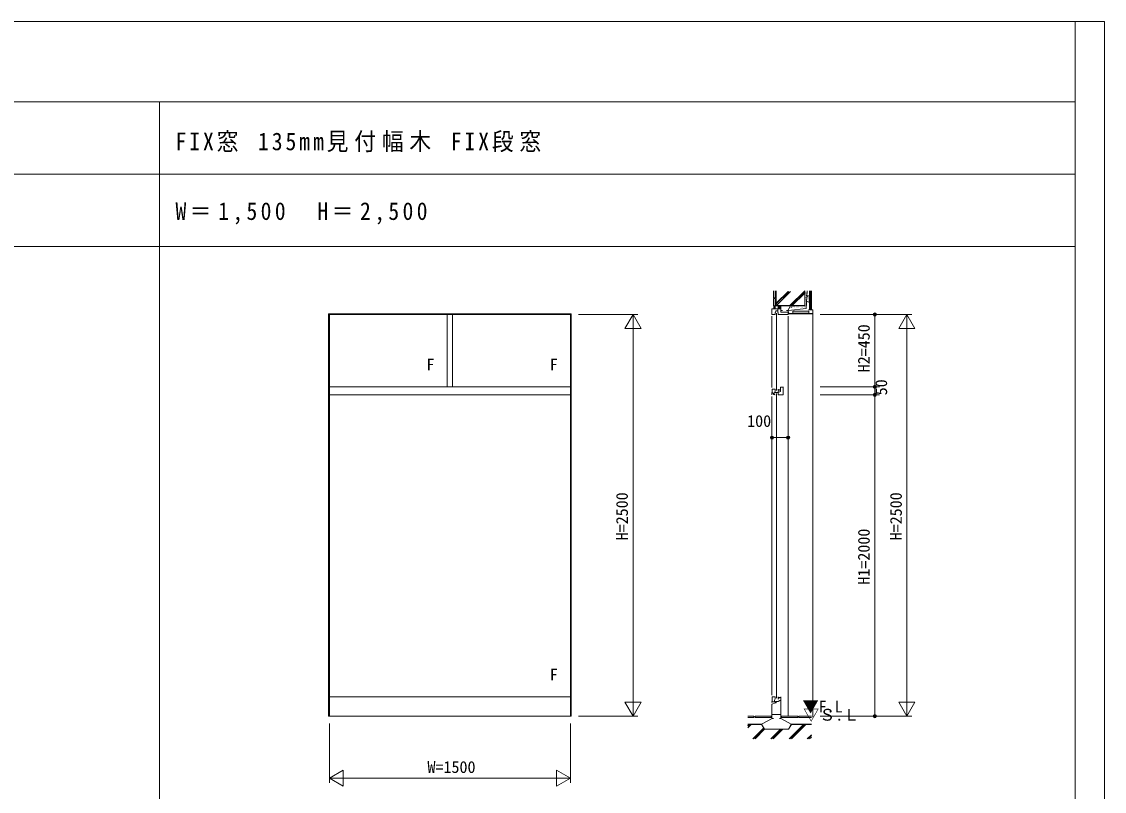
# Model space of a CAD drawing. Units: millimetres, scale not verified. Extents: x -14850 to 13831, y -10500 to 9500.
# Drawn here: x 7092 to 13831, y 4709 to 9500 of the extents above; entities that cross this region are included whole.
import ezdxf
from ezdxf.enums import TextEntityAlignment as Align

# ---------------------------------------------------------------- set-up
doc = ezdxf.new("R2010")
doc.units = ezdxf.units.MM
doc.header["$LTSCALE"] = 50
doc.linetypes.add('DASHED3', pattern=[4, 3, -1])
doc.layers.add('0-0_0', color=7, linetype='Continuous')
for name, color, linetype, lineweight in [('0-1_USER1', 7, 'Continuous', 9), ('0-2_YKK_ZWAK', 2, 'Continuous', 9), ('0-3_YKK_11', 7, 'Continuous', 9), ('0-4_YKK_12', 4, 'Continuous', 9), ('0-6_YKK_13', 4, 'Continuous', 9)]:
    doc.layers.add(name, color=color, linetype=linetype, lineweight=lineweight)
doc.styles.add('ＭＳ ゴシック', font='')
doc.styles.get('ＭＳ ゴシック').set_extended_font_data('MS Gothic')

msp = doc.modelspace()

# ---------------------------------------------------------------- linework, layer by layer
at = {"layer": '0-1_USER1'}
for p, q in [((-14850, 9500), (13831.02, 9500)), ((13650, -10500), (13650, 9500)), ((13831.02, -10500), (13831.02, 9500)), ((-14850, 9000), (13650, 9000)), ((7950, -10500), (7950, 9000)), ((-14850, 8550), (13650, 8550)), ((-14850, 8100), (13650, 8100))]:
    msp.add_line(p, q, dxfattribs=at)
at = {"layer": '0-2_YKK_ZWAK'}
for p, q in [((10557.5, 7677), (10927.5, 7677)), ((10897.5, 7677), (10847.5, 7590.4)), ((10897.5, 7677), (10897.5, 7577)), ((10947.5, 7590.4), (10897.5, 7677)), ((10897.5, 5178), (10897.5, 7676)), ((12062.5, 7677), (12632.5, 7677)), ((12402.5, 7227), (12402.5, 7677)), ((12602.5, 7677), (12602.5, 7577)), ((12602.5, 5177), (12602.5, 7676)), ((10847.5, 7590.4), (10947.5, 7590.4)), ((12062.5, 7227), (12432.5, 7227)), ((12402.5, 7227), (12402.5, 7177)), ((12062.5, 7177), (12432.5, 7177)), ((12402.5, 5177), (12402.5, 7177)), ((11762.5, 6970.85), (11762.5, 6940.85)), ((11762.5, 6960.85), (11762.5, 6940.85)), ((11862.5, 6970.85), (11862.5, 6940.85)), ((11862.5, 6960.85), (11862.5, 6940.85)), ((11762.5, 6910.85), (11782.5, 6910.85)), ((11842.5, 6910.85), (11782.5, 6910.85)), ((11862.5, 6910.85), (11842.5, 6910.85)), ((10847.5, 5263.6), (10897.5, 5177)), ((10947.5, 5263.6), (10847.5, 5263.6)), ((10897.5, 5177), (10897.5, 5277)), ((10897.5, 5177), (10947.5, 5263.6)), ((12652.5, 5263.6), (12552.5, 5263.6)), ((12602.5, 5177), (12602.5, 5277)), ((9007.5, 5132), (9007.5, 4762)), ((10507.5, 5132), (10507.5, 4762)), ((10557.5, 5177), (10927.5, 5177)), ((12062.5, 5177), (12632.5, 5177)), ((9007.5, 4792), (9107.5, 4792)), ((9008.5, 4792), (10506.5, 4792)), ((9094.1, 4742), (9094.1, 4842)), ((10420.9, 4842), (10420.9, 4742)), ((10507.5, 4792), (10420.9, 4842))]:
    msp.add_line(p, q, dxfattribs=at)
msp.add_lwpolyline([(12602.5, 7677), (12552.5, 7590.4), (12652.5, 7590.4)], close=True, dxfattribs=at)
for points in [[(12552.5, 5263.6), (12602.5, 5177), (12652.5, 5263.6)], [(9094.1, 4842), (9007.5, 4792), (9094.1, 4742)], [(10420.9, 4742), (10507.5, 4792), (10407.5, 4792)]]:
    msp.add_lwpolyline(points, dxfattribs=at)
for centre, radius in [((12402.5, 7677), 10), ((12402.5, 7677), 10), ((12402.5, 7677), 6.5), ((12402.5, 7677), 6.5), ((12402.5, 7227), 10), ((12402.5, 7227), 10), ((12402.5, 7227), 6.5), ((12402.5, 7227), 6.5), ((12402.5, 7177), 10), ((12402.5, 7177), 10), ((12402.5, 7177), 6.5), ((12402.5, 7177), 6.5), ((11762.5, 6910.85), 10), ((11762.5, 6910.85), 10), ((11762.5, 6910.85), 6.5), ((11762.5, 6910.85), 6.5), ((11862.5, 6910.85), 10), ((11862.5, 6910.85), 10), ((11862.5, 6910.85), 6.5), ((11862.5, 6910.85), 6.5), ((12402.5, 5177), 10), ((12402.5, 5177), 10), ((12402.5, 5177), 6.5), ((12402.5, 5177), 6.5)]:
    msp.add_circle(centre, radius, dxfattribs=at)
at = {"layer": '0-3_YKK_11'}
for p, q in [((11772.5, 7824.05), (11772.5, 7782)), ((11781.5, 7782), (11781.5, 7824.05)), ((11787.5, 7732), (11787.5, 7824.05)), ((11789, 7824.05), (11789, 7733.5)), ((11789, 7742.8), (11867.01, 7820.8)), ((11789, 7747.04), (11862.76, 7820.8)), ((11789.6, 7733.5), (11876.9, 7820.8)), ((11874.45, 7733.5), (11966, 7825.05)), ((11878.7, 7733.5), (11966, 7820.8)), ((11966, 7733.5), (11966, 7824.05)), ((11967.5, 7824.05), (11967.5, 7732)), ((11968.89, 7819.81), (11969.09, 7819.81)), ((11981.99, 7824.02), (11975.08, 7715.4)), ((11995.5, 7707), (11995.5, 7824.05)), ((11996, 7707.5), (11996, 7824.05)), ((11998.2, 7707.5), (11998.2, 7824.05)), ((12000.4, 7707.5), (12000.4, 7824.05)), ((12002.6, 7707.5), (12002.6, 7824.05)), ((12004.8, 7707.5), (12004.8, 7824.05)), ((12007, 7824.05), (12007, 7707.5)), ((12007.5, 7707), (12007.5, 7824.05)), ((11781.5, 7782), (11772.5, 7782)), ((11772.5, 7777), (11772.5, 7732)), ((11781.5, 7777), (11772.5, 7777)), ((11774.5, 7782), (11774.5, 7777)), ((11781.5, 7732), (11781.5, 7777)), ((11888.6, 7733.5), (11966, 7810.9)), ((11969.59, 7803.95), (11969.79, 7803.95)), ((11969.82, 7782.49), (11970.02, 7782.49)), ((11970.05, 7772.46), (11970.25, 7772.46)), ((11970.29, 7812.34), (11970.49, 7812.34)), ((11970.29, 7756.36), (11970.49, 7756.36)), ((11970.52, 7801.61), (11970.72, 7801.61)), ((11970.52, 7793.45), (11970.72, 7793.45)), ((11970.75, 7785.05), (11970.95, 7785.05)), ((11971.45, 7762.89), (11971.65, 7762.89)), ((11972.39, 7768.49), (11972.59, 7768.49)), ((11972.85, 7778.99), (11973.05, 7778.99)), ((11974.02, 7809.54), (11974.22, 7809.54)), ((11974.25, 7752.63), (11974.45, 7752.63)), ((11975.42, 7782.02), (11975.62, 7782.02)), ((11975.42, 7770.59), (11975.62, 7770.59)), ((11975.65, 7762.66), (11975.85, 7762.66)), ((11976.12, 7794.61), (11976.32, 7794.61)), ((11977.75, 7814.21), (11977.95, 7814.21)), ((11986.36, 7785.83), (11986.51, 7785.83)), ((11986.74, 7773.97), (11986.9, 7773.97)), ((11987.51, 7769.75), (11987.66, 7769.75)), ((11987.7, 7764.4), (11987.85, 7764.4)), ((11987.89, 7758.65), (11988.04, 7758.65)), ((11988.27, 7777.41), (11988.43, 7777.41)), ((11989.23, 7784.68), (11989.38, 7784.68)), ((11989.8, 7787.75), (11989.96, 7787.75)), ((11990.57, 7761.33), (11990.73, 7761.33)), ((11991.72, 7775.69), (11991.87, 7775.69)), ((11991.91, 7768.8), (11992.07, 7768.8)), ((11992.1, 7786.02), (11992.25, 7786.02)), ((11992.1, 7782), (11992.25, 7782)), ((11992.1, 7761.72), (11992.25, 7761.72)), ((11772.5, 7732), (11781.5, 7732)), ((11772.5, 7732), (11773.1, 7731.4)), ((11772.5, 7713.5), (11773.1, 7714.1)), ((11773.1, 7725.23), (11779.87, 7732)), ((11773.1, 7730.89), (11774.22, 7732)), ((11773.1, 7713.5), (11773.1, 7731.4)), ((11773.1, 7719.57), (11782.5, 7728.97)), ((11773.1, 7713.91), (11782.5, 7723.31)), ((11778.34, 7713.5), (11782.5, 7717.66)), ((11782.5, 7732), (11782.5, 7713.5)), ((11792.5, 7732), (11782.5, 7732)), ((11782.5, 7712), (11792.5, 7712)), ((11787.5, 7732), (11967.5, 7732)), ((11966, 7733.5), (11789, 7733.5)), ((11800.5, 7713.5), (11800.5, 7732)), ((11800.5, 7727.46), (11805.04, 7732)), ((11800.5, 7721.8), (11810.5, 7731.8)), ((11800.5, 7716.14), (11811.7, 7727.34)), ((11803.52, 7713.5), (11811.7, 7721.68)), ((11803.7, 7712), (11813.7, 7712)), ((11809.17, 7713.5), (11811.7, 7716.03)), ((11811.7, 7732), (11811.7, 7713.5)), ((11817.5, 7732), (11811.7, 7732)), ((11817.5, 7712), (11817.5, 7732)), ((11862, 7702), (11878.67, 7731.55)), ((11862.57, 7684.06), (11864.95, 7692)), ((11866.48, 7691.54), (11864.1, 7683.6)), ((11864.1, 7683.6), (12015.9, 7683.6)), ((11864.1, 7682), (12015.9, 7682)), ((11975.08, 7715.4), (11864.2, 7702)), ((11864.95, 7692), (11866.48, 7691.54)), ((11873.72, 7714.61), (11873.92, 7714.61)), ((11878.15, 7722.54), (11878.35, 7722.54)), ((11879.08, 7720.44), (11879.28, 7720.44)), ((11884.21, 7683.6), (11885.81, 7682)), ((11884.45, 7727.2), (11884.65, 7727.2)), ((11884.91, 7721.61), (11885.12, 7721.61)), ((11887.93, 7682), (11886.33, 7683.6)), ((11887.01, 7726.97), (11887.21, 7726.97)), ((11889.11, 7730.7), (11889.31, 7730.7)), ((11891.68, 7723.94), (11891.88, 7723.94)), ((11892.5, 7698.6), (11892.5, 7683.6)), ((11892.5, 7698.6), (11992.5, 7698.6)), ((11892.85, 7722.54), (11893.05, 7722.54)), ((11893.55, 7729.3), (11893.75, 7729.3)), ((11897.51, 7724.64), (11897.71, 7724.64)), ((11898.44, 7727.44), (11898.64, 7727.44)), ((11901.94, 7727.44), (11902.14, 7727.44)), ((11903.34, 7723.24), (11903.54, 7723.24)), ((11903.81, 7724.64), (11904.01, 7724.64)), ((11908.47, 7728.6), (11908.67, 7728.6)), ((11912.67, 7722.3), (11912.87, 7722.3)), ((11915.94, 7730.23), (11916.14, 7730.23)), ((11917.1, 7724.4), (11917.31, 7724.4)), ((11918.74, 7728.14), (11918.94, 7728.14)), ((11920.84, 7722.3), (11921.04, 7722.3)), ((11922.88, 7683.6), (11924.48, 7682)), ((11926.6, 7682), (11925, 7683.6)), ((11929.93, 7726.97), (11930.13, 7726.97)), ((11930.17, 7721.84), (11930.37, 7721.84)), ((11937.16, 7728.84), (11937.36, 7728.84)), ((11943.46, 7723.24), (11943.66, 7723.24)), ((11944.86, 7728.37), (11945.06, 7728.37)), ((11949.29, 7729.07), (11949.49, 7729.07)), ((11950.69, 7722.3), (11950.89, 7722.3)), ((11953.02, 7723.47), (11953.23, 7723.47)), ((11957.22, 7728.6), (11957.42, 7728.6)), ((11964.04, 7683.6), (11965.64, 7682)), ((11964.69, 7722.54), (11964.89, 7722.54)), ((11967.77, 7682), (11966.17, 7683.6)), ((11966.55, 7727.67), (11966.75, 7727.67)), ((11970.52, 7732.8), (11970.72, 7732.8)), ((11970.75, 7724.64), (11970.95, 7724.64)), ((11972.39, 7741.9), (11972.59, 7741.9)), ((11973.09, 7730.94), (11973.29, 7730.94)), ((11973.55, 7745.63), (11973.75, 7745.63)), ((11976.12, 7735.13), (11976.32, 7735.13)), ((11976.12, 7726.27), (11976.32, 7726.27)), ((11977.99, 7742.37), (11978.18, 7742.37)), ((11990.5, 7707), (12015.9, 7707)), ((11990.5, 7707), (11990.5, 7705.4)), ((12015.9, 7705.4), (11990.5, 7705.4)), ((11992.5, 7698.6), (11992.5, 7683.6)), ((11995.5, 7707), (11995.5, 7722)), ((12007.5, 7707), (11995.5, 7707)), ((12007, 7707.5), (11996, 7707.5)), ((12015.9, 7705.4), (12015.9, 7683.6)), ((12017.5, 7683.6), (12017.5, 7705.4)), ((12017.5, 7682), (12017.5, 5170.4)), ((11611.19, 5177), (11649.5, 5177)), ((11612.69, 5127), (11697.5, 5127)), ((11612.69, 5114.6), (11623.59, 5125.5)), ((11612.69, 5104.7), (11633.49, 5125.5)), ((11612.69, 5118.84), (11619.34, 5125.5)), ((11612.69, 5125.5), (11696.64, 5125.5)), ((11657.5, 5173), (11649.5, 5173)), ((11657.5, 5177), (11757.5, 5177)), ((11657.5, 5168), (11657.5, 5177)), ((11757.5, 5168), (11657.5, 5168)), ((11696.64, 5125.5), (11713.95, 5095.5)), ((11697.5, 5127), (11714.82, 5097)), ((11762.8, 5162), (11697.57, 5126.88)), ((11757.5, 5177), (11757.8, 5176.7)), ((11757.5, 5177), (11757.5, 5168)), ((11757.5, 5176.8), (11757.6, 5176.9)), ((11757.5, 5173.97), (11760.23, 5176.7)), ((11757.5, 5168.31), (11762.5, 5173.31)), ((11757.8, 5176.7), (11762.5, 5176.7)), ((11761.84, 5167), (11762.5, 5167.66)), ((11820.89, 5176.7), (11817.5, 5173.31)), ((11822.5, 5172.66), (11817.5, 5167.66)), ((11817.5, 5162.3), (11882.5, 5127)), ((11822.5, 5176.8), (11822.4, 5176.9)), ((11822.5, 5177), (11822.5, 5168)), ((11922.5, 5177), (11822.5, 5177)), ((11822.5, 5168), (11922.5, 5168)), ((11865.18, 5097), (11882.5, 5127)), ((11866.04, 5095.5), (11883.37, 5125.5)), ((11868.96, 5035.7), (11958.76, 5125.5)), ((11873.2, 5035.7), (11963, 5125.5)), ((11882.5, 5127), (12008.89, 5127)), ((11883.1, 5035.7), (11972.9, 5125.5)), ((11883.37, 5125.5), (12007.4, 5125.5)), ((11922.5, 5168), (11922.5, 5177)), ((11922.5, 5173), (11930.5, 5173)), ((12008.89, 5177), (11930.5, 5177)), ((11930.5, 5177), (11930.5, 5168)), ((11930.5, 5168), (12008.89, 5168)), ((11642.69, 5035.7), (11709.76, 5102.77)), ((11646.93, 5035.7), (11711.31, 5100.08)), ((11656.83, 5035.7), (11716.62, 5095.5)), ((11713.95, 5095.5), (11866.04, 5095.5)), ((11714.82, 5097), (11865.18, 5097)), ((11755.82, 5035.7), (11815.62, 5095.5)), ((11760.06, 5035.7), (11819.86, 5095.5)), ((11769.97, 5035.7), (11829.76, 5095.5)), ((11813.81, 5097.29), (11814.01, 5097.29)), ((11982.1, 5035.7), (12007.7, 5061.3)), ((11986.34, 5035.7), (12007.72, 5057.08)), ((11996.24, 5035.7), (12007.76, 5047.23))]:
    msp.add_line(p, q, dxfattribs=at)
at = {"layer": '0-3_YKK_11', "linetype": 'DASHED3'}
msp.add_line((11892.5, 7685.2), (11992.5, 7685.2), dxfattribs=at)
at = {"layer": '0-3_YKK_11'}
for points in [[(11649.5, 5177), (11649.5, 5168), (11611.19, 5168)], [(11822.5, 5177), (11822.2, 5176.7), (11817.5, 5176.7)]]:
    msp.add_lwpolyline(points, dxfattribs=at)
for centre, radius, start, end in [((11988.11, 7785.79), 7.78, 18.19487, 148.21165), ((11988.11, 7762.45), 7.78, 211.78833, 341.80511), ((11864.1, 7683.6), 1.6, 163.30075, 270), ((12015.9, 7705.4), 1.6, 0, 90), ((12015.9, 7683.6), 1.6, 270, 0)]:
    msp.add_arc(centre, radius, start, end, dxfattribs=at)
at = {"layer": '0-4_YKK_12'}
for p, q in [((10512.5, 7682), (9002.5, 7682)), ((9002.5, 5177), (9002.5, 7682)), ((9007.5, 5177), (9007.5, 7682)), ((10507.5, 5177), (10507.5, 7682)), ((10512.5, 5177), (10512.5, 7682)), ((10507.5, 7677), (9007.5, 7677)), ((9740, 7677), (9740, 7227)), ((9775, 7677), (9775, 7227)), ((10507.5, 7227), (9007.5, 7227)), ((10507.5, 7177), (9007.5, 7177)), ((9007.5, 5297), (10507.5, 5297)), ((9002.5, 5177), (10512.5, 5177))]:
    msp.add_line(p, q, dxfattribs=at)
at = {"layer": '0-6_YKK_13'}
for p, q in [((11762.5, 7712), (11762.5, 7677)), ((11817.5, 7712), (11762.5, 7712)), ((11782.5, 7689), (11784, 7689)), ((11782.5, 7677), (11782.5, 7689)), ((11784, 7689), (11785.94, 7700)), ((11785.94, 7700), (11799, 7700)), ((11791.5, 7685), (11791.5, 7204)), ((11799, 7712), (11799, 7689)), ((11799, 7689), (11800.5, 7689)), ((11800.5, 7689), (11800.5, 7677)), ((11817.37, 7712), (11817.37, 7691.4)), ((11817.37, 7702), (11827.5, 7702)), ((11817.37, 7691.4), (11862.5, 7691.4)), ((11817.5, 7722), (11817.5, 7712)), ((11862.5, 7702), (11853.5, 7702)), ((11862.5, 7677), (11862.5, 7702)), ((11762.5, 7677), (11782.5, 7677)), ((11762.5, 7667), (11762.5, 7222)), ((11800.5, 7677), (11862.5, 7677)), ((11862.5, 7667), (11862.5, 5177)), ((11782.5, 7212), (11782.5, 7199.2)), ((11800.5, 7212), (11800.5, 7206)), ((11832.5, 7227), (11832.5, 7177)), ((11762.5, 7191), (11762.5, 7177)), ((11764.98, 7191), (11762.5, 7191)), ((11780.5, 7188.5), (11762.5, 7188.5)), ((11762.5, 7167), (11762.5, 5307)), ((11766.1, 7192.5), (11762.7, 7192.5)), ((11766.1, 7188.7), (11766.1, 7192.5)), ((11772.5, 7188.5), (11772.5, 7180)), ((11779, 7191), (11800.5, 7191)), ((11780.5, 7191), (11780.5, 7188.5)), ((11782.5, 7200), (11784, 7200)), ((11791.5, 7185), (11791.5, 5289)), ((11799, 7200), (11800.5, 7200)), ((11800.5, 7209), (11815.5, 7209)), ((11800.5, 7202), (11800.5, 7199.8)), ((11815.5, 7197.99), (11800.5, 7191)), ((11800.5, 7177), (11800.5, 7191)), ((11832.5, 7177), (11800.5, 7177)), ((11762.5, 5268.5), (11762.5, 5262)), ((11764.98, 5268.5), (11762.5, 5268.5)), ((11762.5, 5266), (11783.5, 5266)), ((11784.48, 5260), (11762.5, 5252)), ((11782.5, 5297), (11762.6, 5297)), ((11762.6, 5297), (11762.6, 5268.5)), ((11782.5, 5284.2), (11778.3, 5276.93)), ((11778.3, 5276.93), (11778.3, 5266.8)), ((11778.3, 5266.8), (11780.3, 5266.8)), ((11783.5, 5268.5), (11779, 5268.5)), ((11782.5, 5284.2), (11782.5, 5297)), ((11784, 5285), (11782.5, 5285)), ((11783.5, 5260), (11783.5, 5268.5)), ((11789.5, 5260), (11783.5, 5260)), ((11789.5, 5268.5), (11789.5, 5260)), ((11800.5, 5268.5), (11789.5, 5268.5)), ((11800.5, 5285), (11799, 5285)), ((11800.5, 5297), (11800.5, 5291)), ((11800.5, 5294), (11817.5, 5294)), ((11800.5, 5287), (11800.5, 5284.8)), ((11800.5, 5284.8), (11804.3, 5284.8)), ((11812.3, 5274), (11800.5, 5268.5)), ((11804.3, 5284.8), (11804.3, 5294)), ((11817.5, 5274), (11812.3, 5274)), ((11817.5, 5162), (11817.5, 5297)), ((11762.5, 5252), (11762.5, 5162)), ((11762.5, 5187), (11817.5, 5187)), ((11762.5, 5162), (11771.5, 5162)), ((11808.5, 5162), (11817.5, 5162))]:
    msp.add_line(p, q, dxfattribs=at)
for points in [[(11762.7, 7191), (11762.7, 7212), (11782.5, 7212)], [(11832.5, 7224), (11815.5, 7224), (11815.5, 7197.99)], [(11772.5, 7180), (11780.5, 7180), (11780.5, 7177), (11782.5, 7177)], [(11782.5, 7199.2), (11778.3, 7191.93), (11778.3, 7189.3), (11780.3, 7189.3)], [(11804.3, 7209), (11804.3, 7199.8), (11800.5, 7199.8)]]:
    msp.add_lwpolyline(points, dxfattribs=at)

# ---------------------------------------------------------------- texts
at = {"layer": '0-0_0', "char_height": 110, "attachment_point": 7, "style": 'ＭＳ ゴシック'}
for s, insert in [('\\T1.27;\\W0.9;FIX窓\\~135mm見付幅木\\~FIX段窓', (8050, 8687.5)), ('\\T1.31;\\W0.9;W＝1,500\u3000H＝2,500', (8050, 8237.5))]:
    msp.add_mtext(s, dxfattribs=dict(at, insert=insert))
at = {"layer": '0-2_YKK_ZWAK', "color": 4, "style": 'ＭＳ ゴシック'}
for s, p in [('H2=450', (12392.5, 7317.28)), ('50', (12500.92, 7174.29)), ('H=2500', (10887.5, 6271.46)), ('H=2500', (12592.5, 6271.49)), ('H1=2000', (12392.5, 5995.54))]:
    msp.add_text(s, height=73.31, rotation=90, dxfattribs=at).set_placement(p, align=Align.BOTTOM_LEFT)
for s, p in [('100', (11607.76, 6955.85)), ('W=1500', (9618.01, 4802))]:
    msp.add_text(s, height=73.31, dxfattribs=at).set_placement(p, align=Align.BOTTOM_LEFT)
at = {"layer": '0-3_YKK_11', "color": 4, "style": 'ＭＳ ゴシック'}
for s, p in [('▼F.L', (11952.65, 5178.26)), ('▽Ｓ.Ｌ', (11956.43, 5127.27))]:
    msp.add_text(s, height=73.31, dxfattribs=at).set_placement(p, align=Align.BOTTOM_LEFT)
at = {"layer": '0-4_YKK_12', "style": 'ＭＳ ゴシック'}
for p in [(9612.16, 7307.54), (10379.66, 7307.54), (10379.66, 5377.54)]:
    msp.add_text('F', height=73.31, dxfattribs=at).set_placement(p, align=Align.BOTTOM_LEFT)

doc.saveas('drawing.dxf')
